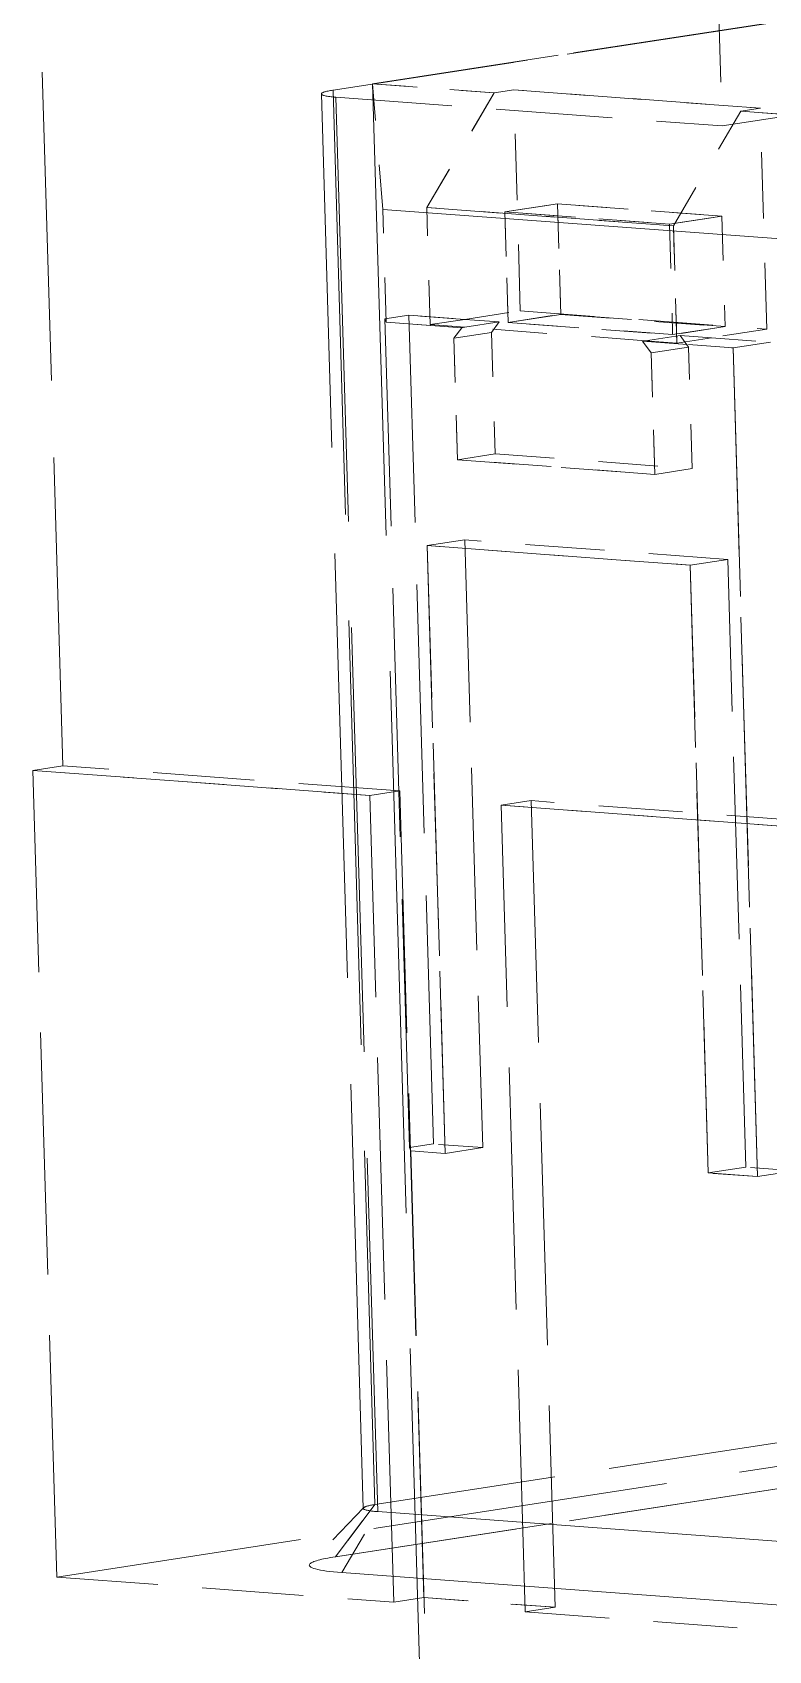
# Model space of a CAD drawing. Extents: x 23 to 417, y 3 to 294.
# Drawn here: x 353.497 to 355.15, y 108.812 to 112.448 of the extents above; entities that cross this region are included whole.
import ezdxf

# ---------------------------------------------------------------- set-up
doc = ezdxf.new("R2010")
doc.units = 0
doc.linetypes.add('DASHED', pattern=[15, 12, -3])
doc.layers.get('0').update_dxf_attribs({"lineweight": 13})

# ---------------------------------------------------------------- blocks, each defined once
blk = doc.blocks.new('BLOCK3535')
at = {"color": 7, "linetype": 'DASHED', "lineweight": 13, "ltscale": 0.115499}
blk.add_line((2.5995, -43.06), (2.4627, -38.4421), dxfattribs=at)
blk.add_line((2.5995, -43.06), (2.4627, -38.4421), dxfattribs=at)
at = {"color": 7, "linetype": 'DASHED', "lineweight": 13, "ltscale": 0.024839}
for p, q in [((5.5309, -39.1917), (5.5603, -40.1848)), ((5.5309, -39.1917), (5.5603, -40.1848)), ((4.6539, -41.0157), (4.6245, -40.0226)), ((4.6539, -41.0157), (4.6245, -40.0226)), ((5.7612, -41.0981), (5.7318, -40.105)), ((5.7612, -41.0981), (5.7318, -40.105))]:
    blk.add_line(p, q, dxfattribs=at)
at = {"color": 7, "linetype": 'DASHED', "lineweight": 13, "ltscale": 0.081822}
for p, q in [((7.0476, -39.5269), (3.8127, -40.0239)), ((7.0476, -39.5269), (3.8127, -40.0239)), ((7.2358, -45.8828), (4.0008, -46.3798)), ((7.2358, -45.8828), (4.0008, -46.3798)), ((3.8236, -46.6143), (7.0586, -46.1173)), ((7.0586, -46.1173), (3.8236, -46.6143))]:
    blk.add_line(p, q, dxfattribs=at)
at = {"color": 7, "linetype": 'DASHED', "lineweight": 13, "ltscale": 0.070231}
for p, q in [((3.9906, -39.9953), (6.7672, -39.5688)), ((6.7672, -39.5688), (3.9906, -39.9953))]:
    blk.add_line(p, q, dxfattribs=at)
at = {"color": 7, "linetype": 'DASHED', "lineweight": 13, "ltscale": 0.075856}
for p, q in [((5.5603, -40.1848), (8.5593, -39.724)), ((8.5593, -39.724), (5.5603, -40.1848))]:
    blk.add_line(p, q, dxfattribs=at)
at = {"color": 7, "linetype": 'DASHED', "lineweight": 13, "ltscale": 0.158966}
for p, q in [((3.9486, -46.3967), (3.7604, -40.0408)), ((3.9486, -46.3967), (3.7604, -40.0408)), ((3.8127, -40.0239), (4.0008, -46.3798)), ((3.8127, -40.0239), (4.0008, -46.3798)), ((3.8255, -40.0556), (4.0137, -46.4115)), ((3.8255, -40.0556), (4.0137, -46.4115))]:
    blk.add_line(p, q, dxfattribs=at)
at = {"color": 7, "linetype": 'DASHED', "lineweight": 13, "ltscale": 0.043489}
blk.add_line((3.8255, -40.0556), (5.5603, -40.1848), dxfattribs=at)
blk.add_line((3.8255, -40.0556), (5.5603, -40.1848), dxfattribs=at)
at = {"color": 7, "linetype": 'DASHED', "lineweight": 13, "ltscale": 0.013694}
for p, q in [((4.5369, -40.036), (3.9906, -39.9953)), ((3.9906, -39.9953), (4.5369, -40.036))]:
    blk.add_line(p, q, dxfattribs=at)
at = {"color": 7, "linetype": 'DASHED', "lineweight": 13, "ltscale": 0.014154}
blk.add_line((4.0365, -40.5596), (3.9906, -39.9953), dxfattribs=at)
blk.add_line((4.0365, -40.5596), (3.9906, -39.9953), dxfattribs=at)
at = {"color": 7, "linetype": 'DASHED', "lineweight": 13, "ltscale": 0.203073}
blk.add_line((4.231, -48.1147), (3.9906, -39.9953), dxfattribs=at)
blk.add_line((4.231, -48.1147), (3.9906, -39.9953), dxfattribs=at)
at = {"color": 7, "linetype": 'DASHED', "lineweight": 13, "ltscale": 0.014946}
for p, q in [((4.5369, -40.036), (4.2339, -40.5514)), ((4.2339, -40.5514), (4.5369, -40.036)), ((5.3412, -40.6339), (5.6441, -40.1185)), ((5.3412, -40.6339), (5.6441, -40.1185))]:
    blk.add_line(p, q, dxfattribs=at)
at = {"color": 7, "linetype": 'DASHED', "lineweight": 13, "ltscale": 0.002216}
for p, q in [((4.6245, -40.0226), (4.5369, -40.036)), ((4.5369, -40.036), (4.6245, -40.0226)), ((5.6441, -40.1185), (5.7318, -40.105)), ((5.7318, -40.105), (5.6441, -40.1185))]:
    blk.add_line(p, q, dxfattribs=at)
at = {"color": 7, "linetype": 'DASHED', "lineweight": 13, "ltscale": 0.027759}
for p, q in [((5.7318, -40.105), (4.6245, -40.0226)), ((4.6245, -40.0226), (5.7318, -40.105)), ((4.2339, -40.5514), (5.3412, -40.6339)), ((5.3412, -40.6339), (4.2339, -40.5514)), ((4.6539, -41.0157), (5.7612, -41.0981)), ((4.6539, -41.0157), (5.7612, -41.0981))]:
    blk.add_line(p, q, dxfattribs=at)
at = {"color": 7, "linetype": 'DASHED', "lineweight": 13, "ltscale": 0.018506}
for p, q in [((6.3823, -40.1734), (5.6441, -40.1185)), ((5.6441, -40.1185), (6.3823, -40.1734)), ((4.5851, -40.5712), (5.3233, -40.6262)), ((5.3233, -40.6262), (4.5851, -40.5712)), ((5.5592, -40.5899), (4.821, -40.535)), ((4.821, -40.535), (5.5592, -40.5899)), ((4.5998, -41.0677), (5.338, -41.1227)), ((5.338, -41.1227), (4.5998, -41.0677)), ((5.5739, -41.0865), (4.8357, -41.0315)), ((4.8357, -41.0315), (5.5739, -41.0865))]:
    blk.add_line(p, q, dxfattribs=at)
at = {"color": 7, "linetype": 'DASHED', "lineweight": 13, "ltscale": 0.453767}
blk.add_line((4.0365, -40.5596), (22.137, -41.9075), dxfattribs=at)
blk.add_line((4.0365, -40.5596), (22.137, -41.9075), dxfattribs=at)
at = {"color": 7, "linetype": 'DASHED', "lineweight": 13, "ltscale": 0.012668}
blk.add_line((4.0515, -41.0661), (4.0365, -40.5596), dxfattribs=at)
blk.add_line((4.0515, -41.0661), (4.0365, -40.5596), dxfattribs=at)
at = {"color": 7, "linetype": 'DASHED', "lineweight": 13, "ltscale": 0.013164}
for p, q in [((4.2495, -41.0778), (4.2339, -40.5514)), ((4.2495, -41.0778), (4.2339, -40.5514)), ((5.3412, -40.6339), (5.3568, -41.1602)), ((5.3568, -41.1602), (5.3412, -40.6339))]:
    blk.add_line(p, q, dxfattribs=at)
at = {"color": 7, "linetype": 'DASHED', "lineweight": 13, "ltscale": 0.005966}
for p, q in [((4.821, -40.535), (4.5851, -40.5712)), ((4.5851, -40.5712), (4.821, -40.535)), ((5.3233, -40.6262), (5.5592, -40.5899)), ((5.5592, -40.5899), (5.3233, -40.6262)), ((4.8357, -41.0315), (4.5998, -41.0677)), ((4.5998, -41.0677), (4.8357, -41.0315)), ((5.338, -41.1227), (5.5739, -41.0865)), ((5.5739, -41.0865), (5.338, -41.1227))]:
    blk.add_line(p, q, dxfattribs=at)
at = {"color": 7, "linetype": 'DASHED', "lineweight": 13, "ltscale": 0.012419}
for p, q in [((4.5998, -41.0677), (4.5851, -40.5712)), ((4.5851, -40.5712), (4.5998, -41.0677)), ((4.8357, -41.0315), (4.821, -40.535)), ((4.821, -40.535), (4.8357, -41.0315)), ((5.3233, -40.6262), (5.338, -41.1227)), ((5.3233, -40.6262), (5.338, -41.1227)), ((5.5592, -40.5899), (5.5739, -41.0865)), ((5.5592, -40.5899), (5.5739, -41.0865))]:
    blk.add_line(p, q, dxfattribs=at)
at = {"color": 7, "linetype": 'DASHED', "lineweight": 13, "ltscale": 0.002727}
for p, q in [((4.1535, -41.0353), (4.0457, -41.0518)), ((4.1535, -41.0353), (4.0457, -41.0518)), ((4.1559, -44.776), (4.2638, -44.7594)), ((4.2638, -44.7594), (4.1559, -44.776))]:
    blk.add_line(p, q, dxfattribs=at)
at = {"color": 7, "linetype": 'DASHED', "lineweight": 13, "ltscale": 0.093144}
for p, q in [((4.1559, -44.776), (4.0457, -41.0518)), ((4.1559, -44.776), (4.0457, -41.0518)), ((4.2638, -44.7594), (4.1535, -41.0353)), ((4.2638, -44.7594), (4.1535, -41.0353)), ((5.7193, -44.9062), (5.6091, -41.1821)), ((5.6091, -41.1821), (5.7193, -44.9062))]:
    blk.add_line(p, q, dxfattribs=at)
at = {"color": 7, "linetype": 'DASHED', "lineweight": 13, "ltscale": 0.000384827}
for p, q in [((4.0457, -41.0518), (4.0515, -41.0661)), ((4.0457, -41.0518), (4.0515, -41.0661)), ((4.1559, -44.776), (4.1617, -44.7903)), ((4.1559, -44.776), (4.1617, -44.7903))]:
    blk.add_line(p, q, dxfattribs=at)
at = {"color": 7, "linetype": 'DASHED', "lineweight": 13, "ltscale": 0.008513}
for p, q in [((4.391, -41.0914), (4.0515, -41.0661)), ((4.0515, -41.0661), (4.391, -41.0914))]:
    blk.add_line(p, q, dxfattribs=at)
at = {"color": 7, "linetype": 'DASHED', "lineweight": 13, "ltscale": 0.006292}
for p, q in [((4.4045, -41.054), (4.1535, -41.0353)), ((4.1535, -41.0353), (4.4045, -41.054))]:
    blk.add_line(p, q, dxfattribs=at)
at = {"color": 7, "linetype": 'DASHED', "lineweight": 13, "ltscale": 0.003921}
for p, q in [((4.2495, -41.0778), (4.4045, -41.054)), ((4.2495, -41.0778), (4.4045, -41.054)), ((4.4045, -41.0893), (4.5595, -41.0655)), ((4.4045, -41.0893), (4.5595, -41.0655)), ((5.3715, -41.126), (5.2165, -41.1498)), ((5.2165, -41.1498), (5.3715, -41.126)), ((5.3568, -41.1602), (5.5118, -41.1364)), ((5.3568, -41.1602), (5.5118, -41.1364))]:
    blk.add_line(p, q, dxfattribs=at)
at = {"color": 7, "linetype": 'DASHED', "lineweight": 13, "ltscale": 0.003886}
for p, q in [((4.2495, -41.0778), (4.4045, -41.0893)), ((4.2495, -41.0778), (4.4045, -41.0893)), ((4.5595, -41.0655), (4.4045, -41.054)), ((4.4045, -41.054), (4.5595, -41.0655)), ((4.1617, -44.7903), (4.3168, -44.8018)), ((4.3168, -44.8018), (4.1617, -44.7903))]:
    blk.add_line(p, q, dxfattribs=at)
at = {"color": 7, "linetype": 'DASHED', "lineweight": 13, "ltscale": 0.006307}
for p, q in [((4.4045, -41.054), (4.6539, -41.0157)), ((4.4045, -41.054), (4.6539, -41.0157)), ((5.7612, -41.0981), (5.5118, -41.1364)), ((5.7612, -41.0981), (5.5118, -41.1364))]:
    blk.add_line(p, q, dxfattribs=at)
at = {"color": 7, "linetype": 'DASHED', "lineweight": 13, "ltscale": 0.00147}
for p, q in [((4.5241, -41.1124), (4.5595, -41.0655)), ((4.5595, -41.0655), (4.5241, -41.1124)), ((4.3556, -41.1383), (4.391, -41.0914)), ((4.391, -41.0914), (4.3556, -41.1383))]:
    blk.add_line(p, q, dxfattribs=at)
at = {"color": 7, "linetype": 'DASHED', "lineweight": 13, "ltscale": 0.004262}
for p, q in [((4.3556, -41.1383), (4.5241, -41.1124)), ((4.5241, -41.1124), (4.3556, -41.1383)), ((5.7776, -41.1562), (5.6091, -41.1821)), ((5.7776, -41.1562), (5.6091, -41.1821)), ((5.4099, -41.1784), (5.2414, -41.2043)), ((5.4099, -41.1784), (5.2414, -41.2043)), ((4.5403, -41.6586), (4.3718, -41.6845)), ((4.5403, -41.6586), (4.3718, -41.6845)), ((5.4261, -41.7246), (5.2576, -41.7505)), ((5.4261, -41.7246), (5.2576, -41.7505)), ((4.2359, -42.0708), (4.4044, -42.0449)), ((4.4044, -42.0449), (4.2359, -42.0708)), ((5.417, -42.1587), (5.5855, -42.1328)), ((5.5855, -42.1328), (5.417, -42.1587)), ((4.3168, -44.8018), (4.4852, -44.7759)), ((4.4852, -44.7759), (4.3168, -44.8018)), ((5.4979, -44.8898), (5.6664, -44.8639)), ((5.6664, -44.8639), (5.4979, -44.8898)), ((5.7193, -44.9062), (5.8878, -44.8804)), ((5.8878, -44.8804), (5.7193, -44.9062))]:
    blk.add_line(p, q, dxfattribs=at)
at = {"color": 7, "linetype": 'DASHED', "lineweight": 13, "ltscale": 0.013661}
for p, q in [((4.3718, -41.6845), (4.3556, -41.1383)), ((4.3556, -41.1383), (4.3718, -41.6845)), ((4.5241, -41.1124), (4.5403, -41.6586)), ((4.5241, -41.1124), (4.5403, -41.6586)), ((5.2414, -41.2043), (5.2576, -41.7505)), ((5.2576, -41.7505), (5.2414, -41.2043)), ((5.4261, -41.7246), (5.4099, -41.1784)), ((5.4261, -41.7246), (5.4099, -41.1784))]:
    blk.add_line(p, q, dxfattribs=at)
at = {"color": 7, "linetype": 'DASHED', "lineweight": 13, "ltscale": 0.000340926}
for p, q in [((4.391, -41.0914), (4.4045, -41.0893)), ((4.4045, -41.0893), (4.391, -41.0914)), ((5.2165, -41.1498), (5.2031, -41.1519)), ((5.2165, -41.1498), (5.2031, -41.1519))]:
    blk.add_line(p, q, dxfattribs=at)
at = {"color": 7, "linetype": 'DASHED', "lineweight": 13, "ltscale": 0.020357}
blk.add_line((5.2165, -41.1498), (4.4045, -41.0893), dxfattribs=at)
blk.add_line((5.2165, -41.1498), (4.4045, -41.0893), dxfattribs=at)
at = {"color": 7, "linetype": 'DASHED', "lineweight": 13, "ltscale": 0.001624}
for p, q in [((5.2031, -41.1519), (5.2414, -41.2043)), ((5.2414, -41.2043), (5.2031, -41.1519)), ((5.4099, -41.1784), (5.3715, -41.126)), ((5.4099, -41.1784), (5.3715, -41.126))]:
    blk.add_line(p, q, dxfattribs=at)
at = {"color": 7, "linetype": 'DASHED', "lineweight": 13, "ltscale": 0.010178}
for p, q in [((5.6091, -41.1821), (5.2031, -41.1519)), ((5.2031, -41.1519), (5.6091, -41.1821))]:
    blk.add_line(p, q, dxfattribs=at)
at = {"color": 7, "linetype": 'DASHED', "lineweight": 13, "ltscale": 0.003516}
for p, q in [((5.3568, -41.1602), (5.2165, -41.1498)), ((5.3568, -41.1602), (5.2165, -41.1498)), ((5.5118, -41.1364), (5.3715, -41.126)), ((5.3715, -41.126), (5.5118, -41.1364))]:
    blk.add_line(p, q, dxfattribs=at)
at = {"color": 7, "linetype": 'DASHED', "lineweight": 13, "ltscale": 0.006662}
blk.add_line((5.5118, -41.1364), (5.7776, -41.1562), dxfattribs=at)
blk.add_line((5.5118, -41.1364), (5.7776, -41.1562), dxfattribs=at)
at = {"color": 7, "linetype": 'DASHED', "lineweight": 13, "ltscale": 0.022207}
for p, q in [((4.5403, -41.6586), (5.4261, -41.7246)), ((4.5403, -41.6586), (5.4261, -41.7246)), ((5.2576, -41.7505), (4.3718, -41.6845)), ((4.3718, -41.6845), (5.2576, -41.7505))]:
    blk.add_line(p, q, dxfattribs=at)
at = {"color": 7, "linetype": 'DASHED', "lineweight": 13, "ltscale": 0.02961}
for p, q in [((4.2359, -42.0708), (5.417, -42.1587)), ((5.417, -42.1587), (4.2359, -42.0708)), ((5.5855, -42.1328), (4.4044, -42.0449)), ((5.5855, -42.1328), (4.4044, -42.0449))]:
    blk.add_line(p, q, dxfattribs=at)
at = {"color": 7, "linetype": 'DASHED', "lineweight": 13, "ltscale": 0.068306}
for p, q in [((4.3168, -44.8018), (4.2359, -42.0708)), ((4.2359, -42.0708), (4.3168, -44.8018)), ((4.4044, -42.0449), (4.4852, -44.7759)), ((4.4044, -42.0449), (4.4852, -44.7759)), ((5.417, -42.1587), (5.4979, -44.8898)), ((5.4979, -44.8898), (5.417, -42.1587)), ((5.6664, -44.8639), (5.5855, -42.1328)), ((5.6664, -44.8639), (5.5855, -42.1328))]:
    blk.add_line(p, q, dxfattribs=at)
at = {"color": 7, "linetype": 'DASHED', "lineweight": 13, "ltscale": 0.003409}
for p, q in [((2.5995, -43.06), (2.4647, -43.0807)), ((2.5995, -43.06), (2.4647, -43.0807)), ((3.978, -43.1934), (4.1128, -43.1727)), ((3.978, -43.1934), (4.1128, -43.1727)), ((4.5685, -43.2374), (4.7033, -43.2167)), ((4.5685, -43.2374), (4.7033, -43.2167)), ((4.0853, -46.8183), (4.2201, -46.7975)), ((4.2201, -46.7975), (4.0853, -46.8183)), ((4.8106, -46.8415), (4.6758, -46.8622)), ((4.8106, -46.8415), (4.6758, -46.8622))]:
    blk.add_line(p, q, dxfattribs=at)
at = {"color": 7, "linetype": 'DASHED', "lineweight": 13, "ltscale": 0.090661}
for p, q in [((2.572, -46.7056), (2.4647, -43.0807)), ((2.572, -46.7056), (2.4647, -43.0807)), ((4.0853, -46.8183), (3.978, -43.1934)), ((4.0853, -46.8183), (3.978, -43.1934)), ((4.1128, -43.1727), (4.2201, -46.7975)), ((4.1128, -43.1727), (4.2201, -46.7975)), ((4.6758, -46.8622), (4.5685, -43.2374)), ((4.6758, -46.8622), (4.5685, -43.2374)), ((4.7033, -43.2167), (4.8106, -46.8415)), ((4.7033, -43.2167), (4.8106, -46.8415))]:
    blk.add_line(p, q, dxfattribs=at)
at = {"color": 7, "linetype": 'DASHED', "lineweight": 13, "ltscale": 0.037937}
for p, q in [((3.978, -43.1934), (2.4647, -43.0807)), ((2.4647, -43.0807), (3.978, -43.1934)), ((4.1128, -43.1727), (2.5995, -43.06)), ((4.1128, -43.1727), (2.5995, -43.06)), ((2.572, -46.7056), (4.0853, -46.8183)), ((2.572, -46.7056), (4.0853, -46.8183))]:
    blk.add_line(p, q, dxfattribs=at)
at = {"color": 7, "linetype": 'DASHED', "lineweight": 13, "ltscale": 0.03146}
for p, q in [((5.8235, -43.3308), (4.5685, -43.2374)), ((4.5685, -43.2374), (5.8235, -43.3308)), ((5.9583, -43.3101), (4.7033, -43.2167)), ((5.9583, -43.3101), (4.7033, -43.2167)), ((4.6758, -46.8622), (5.9308, -46.9557)), ((4.6758, -46.8622), (5.9308, -46.9557))]:
    blk.add_line(p, q, dxfattribs=at)
at = {"color": 7, "linetype": 'DASHED', "lineweight": 13, "ltscale": 0.083202}
blk.add_line((4.2602, -48.1169), (4.1617, -44.7903), dxfattribs=at)
blk.add_line((4.2602, -48.1169), (4.1617, -44.7903), dxfattribs=at)
at = {"color": 7, "linetype": 'DASHED', "lineweight": 13, "ltscale": 0.005552}
for p, q in [((4.4852, -44.7759), (4.2638, -44.7594)), ((4.4852, -44.7759), (4.2638, -44.7594)), ((5.8878, -44.8804), (5.6664, -44.8639)), ((5.8878, -44.8804), (5.6664, -44.8639)), ((5.4979, -44.8898), (5.7193, -44.9062)), ((5.7193, -44.9062), (5.4979, -44.8898))]:
    blk.add_line(p, q, dxfattribs=at)
at = {"color": 7, "linetype": 'DASHED', "lineweight": 13, "ltscale": 0.110801}
blk.add_line((6.9526, -46.0326), (2.572, -46.7056), dxfattribs=at)
blk.add_line((6.9526, -46.0326), (2.572, -46.7056), dxfattribs=at)
at = {"color": 7, "linetype": 'DASHED', "lineweight": 13, "ltscale": 0.007349}
for p, q in [((3.8236, -46.6143), (4.0008, -46.3798)), ((4.0008, -46.3798), (3.8236, -46.6143))]:
    blk.add_line(p, q, dxfattribs=at)
at = {"color": 7, "linetype": 'DASHED', "lineweight": 13, "ltscale": 0.008724}
blk.add_line((3.9498, -46.3941), (3.7088, -46.6464), dxfattribs=at)
blk.add_line((3.9498, -46.3941), (3.7088, -46.6464), dxfattribs=at)
at = {"color": 7, "linetype": 'DASHED', "lineweight": 13, "ltscale": 0.00795}
blk.add_line((3.8526, -46.6856), (4.0137, -46.4115), dxfattribs=at)
blk.add_line((3.8526, -46.6856), (4.0137, -46.4115), dxfattribs=at)
at = {"color": 7, "linetype": 'DASHED', "lineweight": 13, "ltscale": 0.468202}
for p, q in [((4.0137, -46.4115), (22.69, -47.8022)), ((4.0137, -46.4115), (22.69, -47.8022)), ((22.5289, -48.0764), (3.8526, -46.6856)), ((3.8526, -46.6856), (22.5289, -48.0764))]:
    blk.add_line(p, q, dxfattribs=at)
at = {"color": 7, "linetype": 'DASHED', "lineweight": 13, "ltscale": 0.014805}
for p, q in [((4.2201, -46.7975), (4.8106, -46.8415)), ((4.8106, -46.8415), (4.2201, -46.7975))]:
    blk.add_line(p, q, dxfattribs=at)
at = {"color": 7, "linetype": 'DASHED', "lineweight": 13}
for centre, major_axis, start_param, end_param in [((3.9603, -40.0349), (0.1999, 0.0059), 2.398303, 3.141502), ((3.9603, -40.0349), (0.1999, 0.0059), 2.398303, 3.141502), ((3.9603, -40.0349), (0.1999, 0.0059), 3.141502, 3.969099), ((3.9603, -40.0349), (0.1999, 0.0059), 3.141502, 3.969099), ((4.1485, -46.3908), (-0.1999, -0.0059), 5.539895, 6.168719), ((4.1485, -46.3908), (-0.1999, -0.0059), 5.539895, 6.168719), ((4.1485, -46.3908), (-0.1999, -0.0059), 6.168719, 6.283185), ((4.1485, -46.3908), (-0.1999, -0.0059), 6.168719, 6.283185), ((4.1485, -46.3908), (-0.1999, -0.0059), 0, 0.827506), ((4.1485, -46.3908), (-0.1999, -0.0059), 0, 0.827506), ((4.1558, -46.639), (-0.4498, -0.0133), 6.168431, 7.110691), ((4.1558, -46.639), (-0.4498, -0.0133), 6.168431, 7.110691), ((4.1558, -46.639), (-0.4498, -0.0133), 5.539895, 6.168431), ((4.1558, -46.639), (-0.4498, -0.0133), 5.539895, 6.168431)]:
    blk.add_ellipse(centre, major_axis=major_axis, ratio=0.113477, start_param=start_param, end_param=end_param, dxfattribs=at)

msp = doc.modelspace()

# ---------------------------------------------------------------- block references
at = {"lineweight": 0, "xscale": 0.5, "yscale": 0.5, "zscale": 0.5}
msp.add_blockref('BLOCK3535', (352.2652, 132.3303), dxfattribs=at)

doc.saveas('drawing.dxf')
